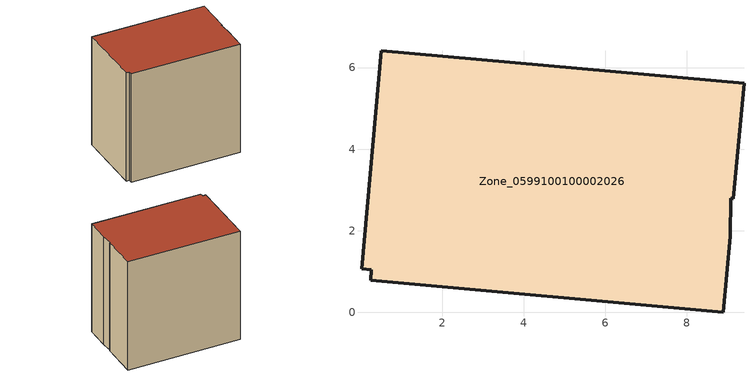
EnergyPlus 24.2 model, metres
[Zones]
Zone_0599100100002026
 floor ground (C_G): 9.08,2.79 9.06,1.87 8.89,0 0.25,0.79 0.26,1.04 0.02,1.07 0.51,6.41 9.4,5.61 9.14,2.79 z0
 wall outside (C_F): 9.14,2.79 9.4,5.61 0.51,6.41 0.02,1.07 0.26,1.04 0.25,0.79 8.89,0 9.06,1.87 9.08,2.79 9.14,2.79 z0:9.09
 roof outside (C_R): 9.06,1.87 9.08,2.79 9.14,2.79 9.4,5.61 0.51,6.41 0.02,1.07 0.26,1.04 0.25,0.79 8.89,0 z9.09
[BUILDING]
Pand.0599100100002026: North Axis=0; Terrain=City; Loads Convergence Tolerance Value=0.04; Temperature Convergence Tolerance Value=0.4; Solar Distribution=FullExterior; Maximum Number of Warmup Days=25; Minimum Number of Warmup Days=1
[Site:Location]
Rotterdam.The.Hague.AP_ZH_NLD Design_Conditions: Latitude=51.96; Longitude=4.45; Time Zone=1; Elevation=-4.5
[SITE:GROUNDTEMPERATURE:BUILDINGSURFACE]
18, 18, 18, 18, 18, 18, 18, 18, 18, 18, 18, 18
[MATERIAL] Thermal Absorptance=0.9; Solar Absorptance=0.7; Visible Absorptance=0.7
Name | Roughness | Thickness | Conductivity | Density | Specific Heat
G.TC.2006-2014 | MediumSmooth | 0.15 | 0.06 | 540 | 1210
F.TC.2006-2014 | Rough | 0.3 | 0.12 | 1920 | 840
R.TC.2006-2014 | MediumRough | 0.2 | 0.08 | 1500 | 1000
[CONSTRUCTION]
C_G: G.TC.2006-2014
C_F: F.TC.2006-2014
C_R: R.TC.2006-2014
[ZONE]
Zone_0599100100002026: Type=1; Multiplier=1; Ceiling Height=Autocalculate; Volume=Autocalculate; Floor Area=autocalculate; Part of Total Floor Area=Yes
[ZONEINFILTRATION:DESIGNFLOWRATE]
Infil_Zone_0599100100002026: Zone or ZoneList or Space or SpaceList=Zone_0599100100002026; Schedule=AlwaysOn; Design Flow Rate Calculation Method=Flow/Area; Flow Rate per Floor Area=0.0015; Constant Term Coefficient=1; Temperature Term Coefficient=0; Velocity Term Coefficient=0; Velocity Squared Term Coefficient=0
[HVACTEMPLATE:ZONE:IDEALLOADSAIRSYSTEM]
Zone_0599100100002026: Maximum Heating Supply Air Temperature=50; Minimum Cooling Supply Air Temperature=13; Maximum Heating Supply Air Humidity Ratio=0.0156; Minimum Cooling Supply Air Humidity Ratio=0.0077; Heating Limit=NoLimit; Cooling Limit=NoLimit; Dehumidification Control Type=ConstantSensibleHeatRatio; Cooling Sensible Heat Ratio=0.7; Dehumidification Setpoint=60; Humidification Control Type=None; Humidification Setpoint=30; Outdoor Air Method=None; Outdoor Air Flow Rate per Person=0.00944; Outdoor Air Flow Rate per Zone Floor Area=0; Outdoor Air Flow Rate per Zone=0; Demand Controlled Ventilation Type=None; Outdoor Air Economizer Type=NoEconomizer; Heat Recovery Type=None; Sensible Heat Recovery Effectiveness=0.7; Latent Heat Recovery Effectiveness=0.65
[ZONECONTROL:THERMOSTAT]
ThermostatControl_Zone_0599100100002026: Zone or ZoneList=Zone_0599100100002026; Control Type Schedule=DualSetpointControlType; Control 1=Thermostat_Zone_0599100100002026; Temperature Difference Between Cutout And Setpoint=0
[THERMOSTATSETPOINT:DUALSETPOINT]
Thermostat_Zone_0599100100002026: Heating Setpoint Temperature Schedule=HeatingSetpoint_Zone_0599100100002026; Cooling Setpoint Temperature Schedule=CoolingSetpoint_Zone_0599100100002026
[SCHEDULE:COMPACT]
HeatingSetpoint_Zone_0599100100002026: Through: 12/31, For: AllDays, Until: 24:00, 21
CoolingSetpoint_Zone_0599100100002026: Through: 12/31, For: AllDays, Until: 24:00, 24
DualSetpointControlType: Through: 12/31, For: AllDays, Until: 24:00, 4
AlwaysOn: Through: 12/31, For: AllDays, Until: 24:00, 1
